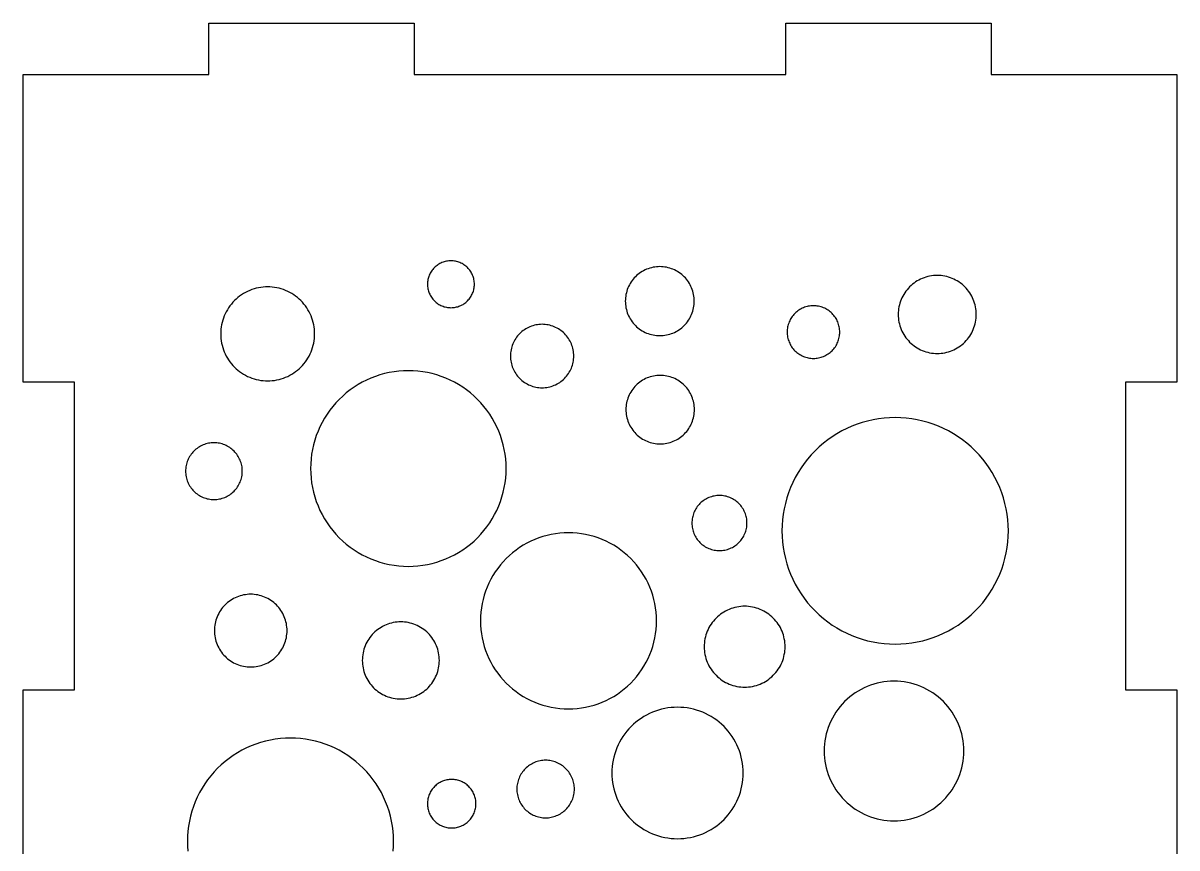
# Model space of a CAD drawing. Header units: millimetres. Extents: x 0 to 375, y -239 to 0.
# Drawn here: x 0 to 90, y -64.3 to 0 of the extents above; entities that cross this region are included whole.
import ezdxf

# ---------------------------------------------------------------- set-up
doc = ezdxf.new("R2010")
doc.units = ezdxf.units.MM
doc.layers.add('CUT', color=1, linetype='Continuous')

msp = doc.modelspace()

# ---------------------------------------------------------------- linework, layer by layer
at = {"layer": 'CUT'}
for points in [[(0, -76), (0, -52), (4, -52), (4, -28), (0, -28), (0, -4), (4, -4), (14.5, -4), (14.5, 0), (30.5, 0), (30.5, -4), (59.5, -4), (59.5, 0), (75.5, 0), (75.5, -4), (86, -4), (90, -4), (90, -28), (86, -28), (86, -52), (90, -52), (90, -76)], [(28.854, -64.58), (28.883, -64.186), (28.893, -63.792), (28.883, -63.397), (28.854, -63.004), (28.806, -62.612), (28.738, -62.223), (28.652, -61.838), (28.547, -61.458), (28.423, -61.083), (28.281, -60.715), (28.121, -60.355), (27.944, -60.002), (27.749, -59.659), (27.538, -59.325), (27.311, -59.003), (27.068, -58.692), (26.81, -58.393), (26.538, -58.107), (26.253, -57.835), (25.954, -57.577), (25.643, -57.335), (25.32, -57.107), (24.987, -56.896), (24.644, -56.702), (24.291, -56.525), (23.93, -56.365), (23.562, -56.223), (23.188, -56.099), (22.807, -55.994), (22.422, -55.907), (22.034, -55.84), (21.642, -55.791), (21.249, -55.762), (20.854, -55.753), (20.46, -55.762), (20.066, -55.791), (19.675, -55.84), (19.286, -55.907), (18.901, -55.994), (18.521, -56.099), (18.146, -56.223), (17.778, -56.365), (17.417, -56.525), (17.065, -56.702), (16.721, -56.896), (16.388, -57.107), (16.065, -57.335), (15.754, -57.577), (15.455, -57.835), (15.17, -58.107), (14.898, -58.393), (14.64, -58.692), (14.397, -59.003), (14.17, -59.325), (13.959, -59.659), (13.764, -60.002), (13.587, -60.355), (13.427, -60.715), (13.285, -61.083), (13.161, -61.458), (13.056, -61.838), (12.97, -62.223), (12.902, -62.612), (12.854, -63.004), (12.825, -63.397), (12.815, -63.792), (12.825, -64.186), (12.854, -64.58)]]:
    msp.add_lwpolyline(points, dxfattribs=at)
for points in [[(35.148, -20.808), (35.168, -20.72), (35.183, -20.632), (35.194, -20.543), (35.201, -20.453), (35.203, -20.363), (35.201, -20.274), (35.194, -20.184), (35.183, -20.095), (35.168, -20.007), (35.148, -19.919), (35.124, -19.833), (35.096, -19.748), (35.064, -19.664), (35.027, -19.582), (34.987, -19.502), (34.943, -19.424), (34.895, -19.348), (34.843, -19.275), (34.788, -19.204), (34.729, -19.136), (34.667, -19.071), (34.602, -19.009), (34.535, -18.95), (34.464, -18.895), (34.39, -18.844), (34.315, -18.796), (34.237, -18.751), (34.156, -18.711), (34.074, -18.675), (33.991, -18.642), (33.906, -18.614), (33.819, -18.59), (33.732, -18.571), (33.643, -18.555), (33.554, -18.544), (33.465, -18.538), (33.375, -18.535), (33.285, -18.538), (33.196, -18.544), (33.107, -18.555), (33.018, -18.571), (32.931, -18.59), (32.844, -18.614), (32.759, -18.642), (32.675, -18.675), (32.593, -18.711), (32.513, -18.751), (32.435, -18.796), (32.359, -18.844), (32.286, -18.895), (32.215, -18.95), (32.147, -19.009), (32.082, -19.071), (32.021, -19.136), (31.962, -19.204), (31.907, -19.275), (31.855, -19.348), (31.807, -19.424), (31.763, -19.502), (31.723, -19.582), (31.686, -19.664), (31.654, -19.748), (31.626, -19.833), (31.602, -19.919), (31.582, -20.007), (31.567, -20.095), (31.556, -20.184), (31.549, -20.274), (31.547, -20.363), (31.549, -20.453), (31.556, -20.543), (31.567, -20.632), (31.582, -20.72), (31.602, -20.808), (31.626, -20.894), (31.654, -20.979), (31.686, -21.063), (31.723, -21.145), (31.763, -21.225), (31.807, -21.303), (31.855, -21.379), (31.907, -21.452), (31.962, -21.523), (32.021, -21.591), (32.082, -21.656), (32.147, -21.718), (32.215, -21.776), (32.286, -21.832), (32.359, -21.883), (32.435, -21.931), (32.513, -21.976), (32.593, -22.016), (32.675, -22.052), (32.759, -22.084), (32.844, -22.113), (32.931, -22.137), (33.018, -22.156), (33.107, -22.172), (33.196, -22.183), (33.285, -22.189), (33.375, -22.191), (33.465, -22.189), (33.554, -22.183), (33.643, -22.172), (33.732, -22.156), (33.819, -22.137), (33.906, -22.113), (33.991, -22.084), (34.074, -22.052), (34.156, -22.016), (34.237, -21.976), (34.315, -21.931), (34.39, -21.883), (34.464, -21.832), (34.535, -21.776), (34.602, -21.718), (34.667, -21.656), (34.729, -21.591), (34.788, -21.523), (34.843, -21.452), (34.895, -21.379), (34.943, -21.303), (34.987, -21.225), (35.027, -21.145), (35.064, -21.063), (35.096, -20.979), (35.124, -20.894), (35.148, -20.808)], [(52.302, -22.208), (52.325, -22.077), (52.341, -21.946), (52.351, -21.815), (52.354, -21.683), (52.351, -21.551), (52.341, -21.419), (52.325, -21.288), (52.302, -21.158), (52.273, -21.029), (52.238, -20.902), (52.197, -20.777), (52.149, -20.653), (52.096, -20.533), (52.036, -20.415), (51.971, -20.3), (51.901, -20.188), (51.825, -20.08), (51.743, -19.976), (51.657, -19.876), (51.566, -19.781), (51.471, -19.69), (51.371, -19.603), (51.266, -19.522), (51.159, -19.446), (51.047, -19.376), (50.932, -19.31), (50.814, -19.251), (50.693, -19.198), (50.57, -19.15), (50.445, -19.109), (50.318, -19.073), (50.189, -19.045), (50.059, -19.022), (49.928, -19.006), (49.796, -18.996), (49.664, -18.993), (49.532, -18.996), (49.4, -19.006), (49.269, -19.022), (49.139, -19.045), (49.01, -19.073), (48.883, -19.109), (48.758, -19.15), (48.635, -19.198), (48.514, -19.251), (48.396, -19.31), (48.281, -19.376), (48.17, -19.446), (48.062, -19.522), (47.958, -19.603), (47.858, -19.69), (47.762, -19.781), (47.671, -19.876), (47.585, -19.976), (47.503, -20.08), (47.427, -20.188), (47.357, -20.3), (47.292, -20.415), (47.232, -20.533), (47.179, -20.653), (47.131, -20.777), (47.09, -20.902), (47.055, -21.029), (47.026, -21.158), (47.003, -21.288), (46.987, -21.419), (46.977, -21.551), (46.974, -21.683), (46.977, -21.815), (46.987, -21.946), (47.003, -22.077), (47.026, -22.208), (47.055, -22.336), (47.09, -22.464), (47.131, -22.589), (47.179, -22.712), (47.232, -22.833), (47.292, -22.951), (47.357, -23.066), (47.427, -23.177), (47.503, -23.285), (47.585, -23.389), (47.671, -23.489), (47.762, -23.585), (47.858, -23.676), (47.958, -23.762), (48.062, -23.843), (48.17, -23.919), (48.281, -23.99), (48.396, -24.055), (48.514, -24.114), (48.635, -24.168), (48.758, -24.216), (48.883, -24.257), (49.01, -24.292), (49.139, -24.321), (49.269, -24.344), (49.4, -24.36), (49.532, -24.37), (49.664, -24.373), (49.796, -24.37), (49.928, -24.36), (50.059, -24.344), (50.189, -24.321), (50.318, -24.292), (50.445, -24.257), (50.57, -24.216), (50.693, -24.168), (50.814, -24.114), (50.932, -24.055), (51.047, -23.99), (51.159, -23.919), (51.266, -23.843), (51.371, -23.762), (51.471, -23.676), (51.566, -23.585), (51.657, -23.489), (51.743, -23.389), (51.825, -23.285), (51.901, -23.177), (51.971, -23.066), (52.036, -22.951), (52.096, -22.833), (52.149, -22.712), (52.197, -22.589), (52.238, -22.464), (52.273, -22.336), (52.302, -22.208)], [(74.258, -23.458), (74.29, -23.312), (74.316, -23.165), (74.334, -23.017), (74.345, -22.868), (74.349, -22.719), (74.345, -22.569), (74.334, -22.42), (74.316, -22.272), (74.29, -22.125), (74.258, -21.979), (74.218, -21.835), (74.171, -21.693), (74.117, -21.554), (74.057, -21.417), (73.99, -21.284), (73.916, -21.154), (73.836, -21.028), (73.75, -20.906), (73.658, -20.788), (73.561, -20.675), (73.458, -20.566), (73.349, -20.463), (73.236, -20.366), (73.118, -20.274), (72.996, -20.188), (72.87, -20.108), (72.74, -20.034), (72.607, -19.967), (72.47, -19.907), (72.331, -19.853), (72.189, -19.806), (72.045, -19.766), (71.899, -19.734), (71.752, -19.708), (71.604, -19.69), (71.455, -19.679), (71.305, -19.675), (71.156, -19.679), (71.007, -19.69), (70.859, -19.708), (70.712, -19.734), (70.566, -19.766), (70.422, -19.806), (70.28, -19.853), (70.141, -19.907), (70.004, -19.967), (69.871, -20.034), (69.741, -20.108), (69.615, -20.188), (69.492, -20.274), (69.375, -20.366), (69.262, -20.463), (69.153, -20.566), (69.05, -20.675), (68.953, -20.788), (68.861, -20.906), (68.775, -21.028), (68.695, -21.154), (68.621, -21.284), (68.554, -21.417), (68.494, -21.554), (68.44, -21.693), (68.393, -21.835), (68.353, -21.979), (68.321, -22.125), (68.295, -22.272), (68.277, -22.42), (68.266, -22.569), (68.262, -22.719), (68.266, -22.868), (68.277, -23.017), (68.295, -23.165), (68.321, -23.312), (68.353, -23.458), (68.393, -23.602), (68.44, -23.744), (68.494, -23.883), (68.554, -24.02), (68.621, -24.153), (68.695, -24.283), (68.775, -24.409), (68.861, -24.531), (68.953, -24.649), (69.05, -24.762), (69.153, -24.871), (69.262, -24.974), (69.375, -25.071), (69.492, -25.163), (69.615, -25.249), (69.741, -25.329), (69.871, -25.403), (70.004, -25.47), (70.141, -25.53), (70.28, -25.584), (70.422, -25.631), (70.566, -25.671), (70.712, -25.703), (70.859, -25.729), (71.007, -25.747), (71.156, -25.758), (71.305, -25.762), (71.455, -25.758), (71.604, -25.747), (71.752, -25.729), (71.899, -25.703), (72.045, -25.671), (72.189, -25.631), (72.331, -25.584), (72.47, -25.53), (72.607, -25.47), (72.74, -25.403), (72.87, -25.329), (72.996, -25.249), (73.118, -25.163), (73.236, -25.071), (73.349, -24.974), (73.458, -24.871), (73.561, -24.762), (73.658, -24.649), (73.75, -24.531), (73.836, -24.409), (73.916, -24.283), (73.99, -24.153), (74.057, -24.02), (74.117, -23.883), (74.171, -23.744), (74.218, -23.602), (74.258, -23.458)], [(22.631, -25.125), (22.67, -24.949), (22.701, -24.772), (22.723, -24.593), (22.736, -24.414), (22.741, -24.234), (22.736, -24.055), (22.723, -23.875), (22.701, -23.697), (22.67, -23.52), (22.631, -23.344), (22.583, -23.171), (22.526, -23), (22.462, -22.832), (22.389, -22.668), (22.308, -22.507), (22.219, -22.351), (22.123, -22.199), (22.02, -22.052), (21.909, -21.91), (21.791, -21.774), (21.667, -21.644), (21.537, -21.52), (21.401, -21.402), (21.259, -21.292), (21.112, -21.188), (20.96, -21.092), (20.804, -21.003), (20.643, -20.922), (20.479, -20.849), (20.311, -20.785), (20.14, -20.728), (19.967, -20.68), (19.792, -20.641), (19.614, -20.61), (19.436, -20.588), (19.257, -20.575), (19.077, -20.571), (18.897, -20.575), (18.718, -20.588), (18.539, -20.61), (18.362, -20.641), (18.187, -20.68), (18.013, -20.728), (17.843, -20.785), (17.675, -20.849), (17.51, -20.922), (17.35, -21.003), (17.193, -21.092), (17.041, -21.188), (16.894, -21.292), (16.753, -21.402), (16.616, -21.52), (16.486, -21.644), (16.362, -21.774), (16.245, -21.91), (16.134, -22.052), (16.03, -22.199), (15.934, -22.351), (15.846, -22.507), (15.765, -22.668), (15.692, -22.832), (15.627, -23), (15.571, -23.171), (15.523, -23.344), (15.483, -23.52), (15.453, -23.697), (15.431, -23.875), (15.417, -24.055), (15.413, -24.234), (15.417, -24.414), (15.431, -24.593), (15.453, -24.772), (15.483, -24.949), (15.523, -25.125), (15.571, -25.298), (15.627, -25.469), (15.692, -25.636), (15.765, -25.801), (15.846, -25.961), (15.934, -26.118), (16.03, -26.27), (16.134, -26.417), (16.245, -26.559), (16.362, -26.695), (16.486, -26.825), (16.616, -26.949), (16.753, -27.066), (16.894, -27.177), (17.041, -27.281), (17.193, -27.377), (17.35, -27.465), (17.51, -27.546), (17.675, -27.619), (17.843, -27.684), (18.013, -27.74), (18.187, -27.788), (18.362, -27.828), (18.539, -27.858), (18.718, -27.88), (18.897, -27.894), (19.077, -27.898), (19.257, -27.894), (19.436, -27.88), (19.614, -27.858), (19.792, -27.828), (19.967, -27.788), (20.14, -27.74), (20.311, -27.684), (20.479, -27.619), (20.643, -27.546), (20.804, -27.465), (20.96, -27.377), (21.112, -27.281), (21.259, -27.177), (21.401, -27.066), (21.537, -26.949), (21.667, -26.825), (21.791, -26.695), (21.909, -26.559), (22.02, -26.417), (22.123, -26.27), (22.219, -26.118), (22.308, -25.961), (22.389, -25.801), (22.462, -25.636), (22.526, -25.469), (22.583, -25.298), (22.631, -25.125)], [(63.641, -24.591), (63.663, -24.493), (63.68, -24.394), (63.693, -24.294), (63.7, -24.193), (63.703, -24.093), (63.7, -23.992), (63.693, -23.891), (63.68, -23.791), (63.663, -23.692), (63.641, -23.594), (63.614, -23.497), (63.583, -23.401), (63.546, -23.307), (63.505, -23.215), (63.46, -23.125), (63.41, -23.037), (63.357, -22.952), (63.299, -22.87), (63.237, -22.79), (63.171, -22.714), (63.101, -22.641), (63.028, -22.572), (62.952, -22.506), (62.873, -22.444), (62.79, -22.386), (62.705, -22.332), (62.618, -22.282), (62.528, -22.237), (62.435, -22.196), (62.341, -22.16), (62.246, -22.128), (62.149, -22.101), (62.05, -22.079), (61.951, -22.062), (61.851, -22.05), (61.751, -22.042), (61.65, -22.04), (61.549, -22.042), (61.449, -22.05), (61.349, -22.062), (61.249, -22.079), (61.151, -22.101), (61.054, -22.128), (60.958, -22.16), (60.864, -22.196), (60.772, -22.237), (60.682, -22.282), (60.595, -22.332), (60.51, -22.386), (60.427, -22.444), (60.348, -22.506), (60.271, -22.572), (60.199, -22.641), (60.129, -22.714), (60.063, -22.79), (60.001, -22.87), (59.943, -22.952), (59.889, -23.037), (59.84, -23.125), (59.794, -23.215), (59.754, -23.307), (59.717, -23.401), (59.686, -23.497), (59.659, -23.594), (59.637, -23.692), (59.62, -23.791), (59.607, -23.891), (59.6, -23.992), (59.597, -24.093), (59.6, -24.193), (59.607, -24.294), (59.62, -24.394), (59.637, -24.493), (59.659, -24.591), (59.686, -24.688), (59.717, -24.784), (59.754, -24.878), (59.794, -24.97), (59.84, -25.06), (59.889, -25.148), (59.943, -25.233), (60.001, -25.315), (60.063, -25.395), (60.129, -25.471), (60.199, -25.544), (60.271, -25.613), (60.348, -25.679), (60.427, -25.741), (60.51, -25.799), (60.595, -25.853), (60.682, -25.903), (60.772, -25.948), (60.864, -25.989), (60.958, -26.025), (61.054, -26.057), (61.151, -26.084), (61.249, -26.106), (61.349, -26.123), (61.449, -26.135), (61.549, -26.143), (61.65, -26.145), (61.751, -26.143), (61.851, -26.135), (61.951, -26.123), (62.05, -26.106), (62.149, -26.084), (62.246, -26.057), (62.341, -26.025), (62.435, -25.989), (62.528, -25.948), (62.618, -25.903), (62.705, -25.853), (62.79, -25.799), (62.873, -25.741), (62.952, -25.679), (63.028, -25.613), (63.101, -25.544), (63.171, -25.471), (63.237, -25.395), (63.299, -25.315), (63.357, -25.233), (63.41, -25.148), (63.46, -25.06), (63.505, -24.97), (63.546, -24.878), (63.583, -24.784), (63.614, -24.688), (63.641, -24.591)], [(42.881, -26.562), (42.907, -26.443), (42.928, -26.324), (42.943, -26.203), (42.952, -26.082), (42.955, -25.961), (42.952, -25.84), (42.943, -25.719), (42.928, -25.598), (42.907, -25.479), (42.881, -25.36), (42.848, -25.243), (42.81, -25.128), (42.767, -25.015), (42.717, -24.904), (42.663, -24.796), (42.603, -24.69), (42.538, -24.588), (42.468, -24.488), (42.394, -24.393), (42.314, -24.301), (42.231, -24.213), (42.143, -24.129), (42.051, -24.05), (41.955, -23.975), (41.856, -23.906), (41.754, -23.841), (41.648, -23.781), (41.54, -23.726), (41.429, -23.677), (41.316, -23.633), (41.2, -23.595), (41.083, -23.563), (40.965, -23.536), (40.845, -23.516), (40.725, -23.501), (40.604, -23.492), (40.483, -23.489), (40.361, -23.492), (40.24, -23.501), (40.12, -23.516), (40, -23.536), (39.882, -23.563), (39.765, -23.595), (39.65, -23.633), (39.537, -23.677), (39.426, -23.726), (39.317, -23.781), (39.212, -23.841), (39.109, -23.906), (39.01, -23.975), (38.915, -24.05), (38.823, -24.129), (38.735, -24.213), (38.651, -24.301), (38.572, -24.393), (38.497, -24.488), (38.427, -24.588), (38.362, -24.69), (38.303, -24.796), (38.248, -24.904), (38.199, -25.015), (38.155, -25.128), (38.117, -25.243), (38.085, -25.36), (38.058, -25.479), (38.038, -25.598), (38.023, -25.719), (38.014, -25.84), (38.011, -25.961), (38.014, -26.082), (38.023, -26.203), (38.038, -26.324), (38.058, -26.443), (38.085, -26.562), (38.117, -26.679), (38.155, -26.794), (38.199, -26.907), (38.248, -27.018), (38.303, -27.126), (38.362, -27.232), (38.427, -27.334), (38.497, -27.434), (38.572, -27.529), (38.651, -27.621), (38.735, -27.709), (38.823, -27.793), (38.915, -27.872), (39.01, -27.946), (39.109, -28.016), (39.212, -28.081), (39.317, -28.141), (39.426, -28.196), (39.537, -28.245), (39.65, -28.288), (39.765, -28.327), (39.882, -28.359), (40, -28.385), (40.12, -28.406), (40.24, -28.421), (40.361, -28.43), (40.483, -28.433), (40.604, -28.43), (40.725, -28.421), (40.845, -28.406), (40.965, -28.385), (41.083, -28.359), (41.2, -28.327), (41.316, -28.288), (41.429, -28.245), (41.54, -28.196), (41.648, -28.141), (41.754, -28.081), (41.856, -28.016), (41.955, -27.946), (42.051, -27.872), (42.143, -27.793), (42.231, -27.709), (42.314, -27.621), (42.394, -27.529), (42.468, -27.434), (42.538, -27.334), (42.603, -27.232), (42.663, -27.126), (42.717, -27.018), (42.767, -26.907), (42.81, -26.794), (42.848, -26.679), (42.881, -26.562)], [(37.533, -36.221), (37.597, -35.852), (37.643, -35.481), (37.67, -35.107), (37.679, -34.733), (37.67, -34.359), (37.643, -33.985), (37.597, -33.614), (37.533, -33.245), (37.451, -32.879), (37.351, -32.519), (37.234, -32.163), (37.099, -31.814), (36.947, -31.471), (36.779, -31.137), (36.594, -30.811), (36.394, -30.495), (36.178, -30.189), (35.948, -29.894), (35.703, -29.61), (35.445, -29.339), (35.174, -29.081), (34.891, -28.836), (34.595, -28.606), (34.289, -28.39), (33.973, -28.19), (33.647, -28.006), (33.313, -27.837), (32.971, -27.685), (32.621, -27.551), (32.266, -27.433), (31.905, -27.333), (31.54, -27.251), (31.171, -27.187), (30.799, -27.142), (30.426, -27.114), (30.051, -27.105), (29.677, -27.114), (29.304, -27.142), (28.932, -27.187), (28.563, -27.251), (28.198, -27.333), (27.837, -27.433), (27.482, -27.551), (27.132, -27.685), (26.79, -27.837), (26.456, -28.006), (26.13, -28.19), (25.813, -28.39), (25.507, -28.606), (25.212, -28.836), (24.929, -29.081), (24.658, -29.339), (24.399, -29.61), (24.155, -29.894), (23.924, -30.189), (23.709, -30.495), (23.509, -30.811), (23.324, -31.137), (23.156, -31.471), (23.004, -31.814), (22.869, -32.163), (22.752, -32.519), (22.652, -32.879), (22.57, -33.245), (22.506, -33.614), (22.46, -33.985), (22.432, -34.359), (22.423, -34.733), (22.432, -35.107), (22.46, -35.481), (22.506, -35.852), (22.57, -36.221), (22.652, -36.586), (22.752, -36.947), (22.869, -37.303), (23.004, -37.652), (23.156, -37.994), (23.324, -38.329), (23.509, -38.655), (23.709, -38.971), (23.924, -39.277), (24.155, -39.572), (24.399, -39.856), (24.658, -40.127), (24.929, -40.385), (25.212, -40.629), (25.507, -40.86), (25.813, -41.075), (26.13, -41.276), (26.456, -41.46), (26.79, -41.629), (27.132, -41.78), (27.482, -41.915), (27.837, -42.033), (28.198, -42.132), (28.563, -42.214), (28.932, -42.278), (29.304, -42.324), (29.677, -42.352), (30.051, -42.361), (30.426, -42.352), (30.799, -42.324), (31.171, -42.278), (31.54, -42.214), (31.905, -42.132), (32.266, -42.033), (32.621, -41.915), (32.971, -41.78), (33.313, -41.629), (33.647, -41.46), (33.973, -41.276), (34.289, -41.075), (34.595, -40.86), (34.891, -40.629), (35.174, -40.385), (35.445, -40.127), (35.703, -39.856), (35.948, -39.572), (36.178, -39.277), (36.394, -38.971), (36.594, -38.655), (36.779, -38.329), (36.947, -37.994), (37.099, -37.652), (37.234, -37.303), (37.351, -36.947), (37.451, -36.586), (37.533, -36.221)], [(52.287, -30.79), (52.316, -30.662), (52.338, -30.533), (52.354, -30.403), (52.364, -30.272), (52.367, -30.141), (52.364, -30.009), (52.354, -29.879), (52.338, -29.748), (52.316, -29.619), (52.287, -29.491), (52.252, -29.365), (52.211, -29.24), (52.164, -29.118), (52.111, -28.998), (52.052, -28.881), (51.987, -28.767), (51.917, -28.656), (51.841, -28.549), (51.761, -28.445), (51.675, -28.346), (51.585, -28.251), (51.49, -28.16), (51.39, -28.075), (51.287, -27.994), (51.18, -27.918), (51.069, -27.848), (50.955, -27.784), (50.837, -27.725), (50.718, -27.672), (50.595, -27.624), (50.471, -27.583), (50.344, -27.548), (50.216, -27.519), (50.087, -27.497), (49.957, -27.481), (49.826, -27.471), (49.695, -27.468), (49.564, -27.471), (49.433, -27.481), (49.303, -27.497), (49.173, -27.519), (49.045, -27.548), (48.919, -27.583), (48.794, -27.624), (48.672, -27.672), (48.552, -27.725), (48.435, -27.784), (48.321, -27.848), (48.21, -27.918), (48.103, -27.994), (47.999, -28.075), (47.9, -28.16), (47.805, -28.251), (47.715, -28.346), (47.629, -28.445), (47.548, -28.549), (47.473, -28.656), (47.403, -28.767), (47.338, -28.881), (47.279, -28.998), (47.226, -29.118), (47.179, -29.24), (47.137, -29.365), (47.102, -29.491), (47.074, -29.619), (47.051, -29.748), (47.035, -29.879), (47.026, -30.009), (47.022, -30.141), (47.026, -30.272), (47.035, -30.403), (47.051, -30.533), (47.074, -30.662), (47.102, -30.79), (47.137, -30.916), (47.179, -31.041), (47.226, -31.163), (47.279, -31.283), (47.338, -31.4), (47.403, -31.515), (47.473, -31.625), (47.548, -31.733), (47.629, -31.836), (47.715, -31.935), (47.805, -32.03), (47.9, -32.121), (47.999, -32.206), (48.103, -32.287), (48.21, -32.363), (48.321, -32.433), (48.435, -32.497), (48.552, -32.556), (48.672, -32.61), (48.794, -32.657), (48.919, -32.698), (49.045, -32.733), (49.173, -32.762), (49.303, -32.784), (49.433, -32.8), (49.564, -32.81), (49.695, -32.813), (49.826, -32.81), (49.957, -32.8), (50.087, -32.784), (50.216, -32.762), (50.344, -32.733), (50.471, -32.698), (50.595, -32.657), (50.718, -32.61), (50.837, -32.556), (50.955, -32.497), (51.069, -32.433), (51.18, -32.363), (51.287, -32.287), (51.39, -32.206), (51.49, -32.121), (51.585, -32.03), (51.675, -31.935), (51.761, -31.836), (51.841, -31.733), (51.917, -31.625), (51.987, -31.515), (52.052, -31.4), (52.111, -31.283), (52.164, -31.163), (52.211, -31.041), (52.252, -30.916), (52.287, -30.79)], [(76.682, -41.316), (76.756, -40.889), (76.809, -40.459), (76.841, -40.027), (76.852, -39.593), (76.841, -39.16), (76.809, -38.728), (76.756, -38.298), (76.682, -37.871), (76.587, -37.448), (76.472, -37.03), (76.336, -36.619), (76.18, -36.215), (76.004, -35.818), (75.809, -35.431), (75.596, -35.054), (75.364, -34.688), (75.114, -34.334), (74.848, -33.992), (74.564, -33.664), (74.266, -33.35), (73.952, -33.051), (73.624, -32.768), (73.282, -32.502), (72.928, -32.252), (72.562, -32.02), (72.184, -31.807), (71.797, -31.612), (71.401, -31.436), (70.997, -31.28), (70.585, -31.144), (70.168, -31.029), (69.745, -30.934), (69.318, -30.86), (68.888, -30.807), (68.456, -30.775), (68.022, -30.764), (67.589, -30.775), (67.157, -30.807), (66.727, -30.86), (66.3, -30.934), (65.877, -31.029), (65.459, -31.144), (65.048, -31.28), (64.643, -31.436), (64.247, -31.612), (63.86, -31.807), (63.483, -32.02), (63.117, -32.252), (62.763, -32.502), (62.421, -32.768), (62.093, -33.051), (61.779, -33.35), (61.48, -33.664), (61.197, -33.992), (60.93, -34.334), (60.681, -34.688), (60.449, -35.054), (60.235, -35.431), (60.041, -35.818), (59.865, -36.215), (59.709, -36.619), (59.573, -37.03), (59.457, -37.448), (59.363, -37.871), (59.288, -38.298), (59.235, -38.728), (59.204, -39.16), (59.193, -39.593), (59.204, -40.027), (59.235, -40.459), (59.288, -40.889), (59.363, -41.316), (59.457, -41.739), (59.573, -42.157), (59.709, -42.568), (59.865, -42.972), (60.041, -43.369), (60.235, -43.756), (60.449, -44.133), (60.681, -44.499), (60.93, -44.853), (61.197, -45.195), (61.48, -45.523), (61.779, -45.837), (62.093, -46.136), (62.421, -46.419), (62.763, -46.685), (63.117, -46.935), (63.483, -47.167), (63.86, -47.38), (64.247, -47.575), (64.643, -47.751), (65.048, -47.907), (65.459, -48.043), (65.877, -48.158), (66.3, -48.253), (66.727, -48.327), (67.157, -48.38), (67.589, -48.412), (68.022, -48.423), (68.456, -48.412), (68.888, -48.38), (69.318, -48.327), (69.745, -48.253), (70.168, -48.158), (70.585, -48.043), (70.997, -47.907), (71.401, -47.751), (71.797, -47.575), (72.184, -47.38), (72.562, -47.167), (72.928, -46.935), (73.282, -46.685), (73.624, -46.419), (73.952, -46.136), (74.266, -45.837), (74.564, -45.523), (74.848, -45.195), (75.114, -44.853), (75.364, -44.499), (75.596, -44.133), (75.809, -43.756), (76.004, -43.369), (76.18, -42.972), (76.336, -42.568), (76.472, -42.157), (76.587, -41.739), (76.682, -41.316)], [(17.057, -35.37), (17.076, -35.263), (17.089, -35.155), (17.097, -35.047), (17.1, -34.938), (17.097, -34.83), (17.089, -34.721), (17.076, -34.613), (17.057, -34.506), (17.034, -34.4), (17.005, -34.296), (16.971, -34.193), (16.932, -34.091), (16.888, -33.992), (16.839, -33.895), (16.785, -33.8), (16.727, -33.709), (16.664, -33.62), (16.598, -33.534), (16.527, -33.452), (16.452, -33.373), (16.373, -33.298), (16.291, -33.227), (16.205, -33.16), (16.116, -33.098), (16.025, -33.04), (15.93, -32.986), (15.833, -32.937), (15.734, -32.893), (15.632, -32.854), (15.529, -32.82), (15.425, -32.791), (15.319, -32.767), (15.212, -32.749), (15.104, -32.736), (14.995, -32.728), (14.887, -32.725), (14.778, -32.728), (14.67, -32.736), (14.562, -32.749), (14.455, -32.767), (14.349, -32.791), (14.244, -32.82), (14.141, -32.854), (14.04, -32.893), (13.941, -32.937), (13.843, -32.986), (13.749, -33.04), (13.657, -33.098), (13.568, -33.16), (13.483, -33.227), (13.4, -33.298), (13.322, -33.373), (13.247, -33.452), (13.176, -33.534), (13.109, -33.62), (13.047, -33.709), (12.988, -33.8), (12.935, -33.895), (12.886, -33.992), (12.842, -34.091), (12.803, -34.193), (12.769, -34.296), (12.74, -34.4), (12.716, -34.506), (12.698, -34.613), (12.684, -34.721), (12.676, -34.83), (12.674, -34.938), (12.676, -35.047), (12.684, -35.155), (12.698, -35.263), (12.716, -35.37), (12.74, -35.476), (12.769, -35.581), (12.803, -35.684), (12.842, -35.785), (12.886, -35.884), (12.935, -35.981), (12.988, -36.076), (13.047, -36.168), (13.109, -36.257), (13.176, -36.342), (13.247, -36.424), (13.322, -36.503), (13.4, -36.578), (13.483, -36.649), (13.568, -36.716), (13.657, -36.778), (13.749, -36.836), (13.843, -36.89), (13.941, -36.939), (14.04, -36.983), (14.141, -37.022), (14.244, -37.056), (14.349, -37.085), (14.455, -37.109), (14.562, -37.127), (14.67, -37.141), (14.778, -37.149), (14.887, -37.151), (14.995, -37.149), (15.104, -37.141), (15.212, -37.127), (15.319, -37.109), (15.425, -37.085), (15.529, -37.056), (15.632, -37.022), (15.734, -36.983), (15.833, -36.939), (15.93, -36.89), (16.025, -36.836), (16.116, -36.778), (16.205, -36.716), (16.291, -36.649), (16.373, -36.578), (16.452, -36.503), (16.527, -36.424), (16.598, -36.342), (16.664, -36.257), (16.727, -36.168), (16.785, -36.076), (16.839, -35.981), (16.888, -35.884), (16.932, -35.785), (16.971, -35.684), (17.005, -35.581), (17.034, -35.476), (17.057, -35.37)], [(56.422, -39.403), (56.44, -39.3), (56.453, -39.195), (56.461, -39.09), (56.463, -38.984), (56.461, -38.879), (56.453, -38.774), (56.44, -38.669), (56.422, -38.565), (56.399, -38.462), (56.371, -38.361), (56.338, -38.26), (56.3, -38.162), (56.257, -38.066), (56.21, -37.971), (56.158, -37.88), (56.101, -37.791), (56.04, -37.704), (55.976, -37.621), (55.907, -37.541), (55.834, -37.465), (55.758, -37.392), (55.678, -37.323), (55.595, -37.259), (55.508, -37.198), (55.419, -37.141), (55.328, -37.089), (55.233, -37.042), (55.137, -36.999), (55.039, -36.961), (54.938, -36.928), (54.837, -36.9), (54.734, -36.877), (54.63, -36.859), (54.525, -36.846), (54.42, -36.838), (54.315, -36.836), (54.209, -36.838), (54.104, -36.846), (53.999, -36.859), (53.896, -36.877), (53.793, -36.9), (53.691, -36.928), (53.591, -36.961), (53.493, -36.999), (53.396, -37.042), (53.302, -37.089), (53.21, -37.141), (53.121, -37.198), (53.035, -37.259), (52.952, -37.323), (52.872, -37.392), (52.795, -37.465), (52.723, -37.541), (52.654, -37.621), (52.589, -37.704), (52.528, -37.791), (52.472, -37.88), (52.42, -37.971), (52.372, -38.066), (52.33, -38.162), (52.292, -38.26), (52.259, -38.361), (52.231, -38.462), (52.207, -38.565), (52.189, -38.669), (52.177, -38.774), (52.169, -38.879), (52.166, -38.984), (52.169, -39.09), (52.177, -39.195), (52.189, -39.3), (52.207, -39.403), (52.231, -39.506), (52.259, -39.608), (52.292, -39.708), (52.33, -39.806), (52.372, -39.903), (52.42, -39.997), (52.472, -40.089), (52.528, -40.178), (52.589, -40.264), (52.654, -40.347), (52.723, -40.427), (52.795, -40.504), (52.872, -40.576), (52.952, -40.645), (53.035, -40.71), (53.121, -40.771), (53.21, -40.827), (53.302, -40.879), (53.396, -40.927), (53.493, -40.969), (53.591, -41.007), (53.691, -41.04), (53.793, -41.068), (53.896, -41.092), (53.999, -41.11), (54.104, -41.122), (54.209, -41.13), (54.315, -41.133), (54.42, -41.13), (54.525, -41.122), (54.63, -41.11), (54.734, -41.092), (54.837, -41.068), (54.938, -41.04), (55.039, -41.007), (55.137, -40.969), (55.233, -40.927), (55.328, -40.879), (55.419, -40.827), (55.508, -40.771), (55.595, -40.71), (55.678, -40.645), (55.758, -40.576), (55.834, -40.504), (55.907, -40.427), (55.976, -40.347), (56.04, -40.264), (56.101, -40.178), (56.158, -40.089), (56.21, -39.997), (56.257, -39.903), (56.3, -39.806), (56.338, -39.708), (56.371, -39.608), (56.399, -39.506), (56.422, -39.403)], [(49.199, -48.277), (49.273, -47.948), (49.33, -47.616), (49.372, -47.282), (49.397, -46.946), (49.405, -46.609), (49.397, -46.272), (49.372, -45.936), (49.33, -45.602), (49.273, -45.27), (49.199, -44.941), (49.109, -44.617), (49.004, -44.297), (48.882, -43.982), (48.746, -43.674), (48.594, -43.373), (48.428, -43.08), (48.248, -42.795), (48.054, -42.52), (47.847, -42.254), (47.627, -41.999), (47.394, -41.755), (47.15, -41.523), (46.895, -41.303), (46.629, -41.095), (46.354, -40.901), (46.069, -40.721), (45.776, -40.555), (45.475, -40.404), (45.167, -40.267), (44.853, -40.146), (44.533, -40.04), (44.208, -39.95), (43.879, -39.876), (43.547, -39.819), (43.213, -39.778), (42.877, -39.753), (42.54, -39.745), (42.203, -39.753), (41.867, -39.778), (41.533, -39.819), (41.201, -39.876), (40.872, -39.95), (40.547, -40.04), (40.227, -40.146), (39.913, -40.267), (39.605, -40.404), (39.304, -40.555), (39.011, -40.721), (38.726, -40.901), (38.451, -41.095), (38.185, -41.303), (37.93, -41.523), (37.686, -41.755), (37.454, -41.999), (37.234, -42.254), (37.026, -42.52), (36.832, -42.795), (36.652, -43.08), (36.486, -43.373), (36.335, -43.674), (36.198, -43.982), (36.077, -44.297), (35.971, -44.617), (35.881, -44.941), (35.807, -45.27), (35.75, -45.602), (35.709, -45.936), (35.684, -46.272), (35.675, -46.609), (35.684, -46.946), (35.709, -47.282), (35.75, -47.616), (35.807, -47.948), (35.881, -48.277), (35.971, -48.602), (36.077, -48.922), (36.198, -49.236), (36.335, -49.544), (36.486, -49.845), (36.652, -50.138), (36.832, -50.423), (37.026, -50.699), (37.234, -50.964), (37.454, -51.219), (37.686, -51.463), (37.93, -51.696), (38.185, -51.916), (38.451, -52.123), (38.726, -52.317), (39.011, -52.497), (39.304, -52.663), (39.605, -52.815), (39.913, -52.951), (40.227, -53.073), (40.547, -53.178), (40.872, -53.268), (41.201, -53.342), (41.533, -53.4), (41.867, -53.441), (42.203, -53.466), (42.54, -53.474), (42.877, -53.466), (43.213, -53.441), (43.547, -53.4), (43.879, -53.342), (44.208, -53.268), (44.533, -53.178), (44.853, -53.073), (45.167, -52.951), (45.475, -52.815), (45.776, -52.663), (46.069, -52.497), (46.354, -52.317), (46.629, -52.123), (46.895, -51.916), (47.15, -51.696), (47.394, -51.463), (47.627, -51.219), (47.847, -50.964), (48.054, -50.699), (48.248, -50.423), (48.428, -50.138), (48.594, -49.845), (48.746, -49.544), (48.882, -49.236), (49.004, -48.922), (49.109, -48.602), (49.199, -48.277)], [(20.535, -47.926), (20.559, -47.789), (20.576, -47.651), (20.586, -47.512), (20.589, -47.373), (20.586, -47.234), (20.576, -47.095), (20.559, -46.957), (20.535, -46.82), (20.505, -46.684), (20.467, -46.55), (20.424, -46.418), (20.374, -46.289), (20.317, -46.161), (20.255, -46.037), (20.186, -45.916), (20.112, -45.799), (20.032, -45.685), (19.946, -45.575), (19.855, -45.47), (19.759, -45.369), (19.659, -45.273), (19.553, -45.183), (19.444, -45.097), (19.33, -45.017), (19.213, -44.942), (19.092, -44.874), (18.967, -44.811), (18.84, -44.755), (18.71, -44.705), (18.578, -44.661), (18.444, -44.624), (18.309, -44.594), (18.172, -44.57), (18.034, -44.553), (17.895, -44.543), (17.756, -44.539), (17.617, -44.543), (17.478, -44.553), (17.34, -44.57), (17.203, -44.594), (17.067, -44.624), (16.933, -44.661), (16.801, -44.705), (16.671, -44.755), (16.544, -44.811), (16.42, -44.874), (16.299, -44.942), (16.182, -45.017), (16.068, -45.097), (15.958, -45.183), (15.853, -45.273), (15.752, -45.369), (15.656, -45.47), (15.565, -45.575), (15.48, -45.685), (15.4, -45.799), (15.325, -45.916), (15.257, -46.037), (15.194, -46.161), (15.138, -46.289), (15.088, -46.418), (15.044, -46.55), (15.007, -46.684), (14.977, -46.82), (14.953, -46.957), (14.936, -47.095), (14.926, -47.234), (14.922, -47.373), (14.926, -47.512), (14.936, -47.651), (14.953, -47.789), (14.977, -47.926), (15.007, -48.061), (15.044, -48.196), (15.088, -48.328), (15.138, -48.457), (15.194, -48.584), (15.257, -48.709), (15.325, -48.83), (15.4, -48.947), (15.48, -49.061), (15.565, -49.171), (15.656, -49.276), (15.752, -49.377), (15.853, -49.473), (15.958, -49.563), (16.068, -49.649), (16.182, -49.729), (16.299, -49.803), (16.42, -49.872), (16.544, -49.934), (16.671, -49.991), (16.801, -50.041), (16.933, -50.085), (17.067, -50.122), (17.203, -50.152), (17.34, -50.176), (17.478, -50.193), (17.617, -50.203), (17.756, -50.207), (17.895, -50.203), (18.034, -50.193), (18.172, -50.176), (18.309, -50.152), (18.444, -50.122), (18.578, -50.085), (18.71, -50.041), (18.84, -49.991), (18.967, -49.934), (19.092, -49.872), (19.213, -49.803), (19.33, -49.729), (19.444, -49.649), (19.553, -49.563), (19.659, -49.473), (19.759, -49.377), (19.855, -49.276), (19.946, -49.171), (20.032, -49.061), (20.112, -48.947), (20.186, -48.83), (20.255, -48.709), (20.317, -48.584), (20.374, -48.457), (20.424, -48.328), (20.467, -48.196), (20.505, -48.061), (20.535, -47.926)], [(59.344, -49.394), (59.377, -49.243), (59.404, -49.091), (59.423, -48.937), (59.434, -48.783), (59.438, -48.628), (59.434, -48.473), (59.423, -48.319), (59.404, -48.165), (59.377, -48.012), (59.344, -47.861), (59.302, -47.712), (59.254, -47.565), (59.198, -47.421), (59.135, -47.279), (59.066, -47.141), (58.989, -47.006), (58.906, -46.875), (58.817, -46.749), (58.722, -46.627), (58.621, -46.509), (58.514, -46.397), (58.402, -46.29), (58.285, -46.189), (58.163, -46.094), (58.036, -46.005), (57.905, -45.922), (57.77, -45.846), (57.632, -45.776), (57.491, -45.713), (57.346, -45.658), (57.199, -45.609), (57.05, -45.568), (56.899, -45.534), (56.746, -45.507), (56.593, -45.488), (56.438, -45.477), (56.283, -45.473), (56.129, -45.477), (55.974, -45.488), (55.821, -45.507), (55.668, -45.534), (55.517, -45.568), (55.368, -45.609), (55.221, -45.658), (55.076, -45.713), (54.935, -45.776), (54.796, -45.846), (54.662, -45.922), (54.531, -46.005), (54.404, -46.094), (54.282, -46.189), (54.165, -46.29), (54.053, -46.397), (53.946, -46.509), (53.845, -46.627), (53.75, -46.749), (53.66, -46.875), (53.578, -47.006), (53.501, -47.141), (53.432, -47.279), (53.369, -47.421), (53.313, -47.565), (53.265, -47.712), (53.223, -47.861), (53.189, -48.012), (53.163, -48.165), (53.144, -48.319), (53.133, -48.473), (53.129, -48.628), (53.133, -48.783), (53.144, -48.937), (53.163, -49.091), (53.189, -49.243), (53.223, -49.394), (53.265, -49.544), (53.313, -49.691), (53.369, -49.835), (53.432, -49.977), (53.501, -50.115), (53.578, -50.25), (53.66, -50.381), (53.75, -50.507), (53.845, -50.629), (53.946, -50.746), (54.053, -50.859), (54.165, -50.965), (54.282, -51.066), (54.404, -51.162), (54.531, -51.251), (54.662, -51.334), (54.796, -51.41), (54.935, -51.48), (55.076, -51.542), (55.221, -51.598), (55.368, -51.647), (55.517, -51.688), (55.668, -51.722), (55.821, -51.748), (55.974, -51.767), (56.129, -51.779), (56.283, -51.783), (56.438, -51.779), (56.593, -51.767), (56.746, -51.748), (56.899, -51.722), (57.05, -51.688), (57.199, -51.647), (57.346, -51.598), (57.491, -51.542), (57.632, -51.48), (57.77, -51.41), (57.905, -51.334), (58.036, -51.251), (58.163, -51.162), (58.285, -51.066), (58.402, -50.965), (58.514, -50.859), (58.621, -50.746), (58.722, -50.629), (58.817, -50.507), (58.906, -50.381), (58.989, -50.25), (59.066, -50.115), (59.135, -49.977), (59.198, -49.835), (59.254, -49.691), (59.302, -49.544), (59.344, -49.394)], [(32.378, -50.428), (32.41, -50.284), (32.435, -50.139), (32.453, -49.993), (32.464, -49.846), (32.468, -49.698), (32.464, -49.551), (32.453, -49.404), (32.435, -49.257), (32.41, -49.112), (32.378, -48.968), (32.338, -48.826), (32.292, -48.686), (32.239, -48.548), (32.179, -48.413), (32.113, -48.282), (32.04, -48.153), (31.961, -48.029), (31.876, -47.908), (31.786, -47.792), (31.689, -47.68), (31.588, -47.573), (31.481, -47.472), (31.369, -47.375), (31.253, -47.284), (31.132, -47.2), (31.008, -47.121), (30.879, -47.048), (30.748, -46.982), (30.613, -46.922), (30.475, -46.869), (30.335, -46.822), (30.193, -46.783), (30.049, -46.751), (29.904, -46.726), (29.757, -46.708), (29.61, -46.697), (29.463, -46.693), (29.315, -46.697), (29.168, -46.708), (29.022, -46.726), (28.877, -46.751), (28.733, -46.783), (28.591, -46.822), (28.451, -46.869), (28.313, -46.922), (28.178, -46.982), (28.046, -47.048), (27.918, -47.121), (27.793, -47.2), (27.673, -47.284), (27.557, -47.375), (27.445, -47.472), (27.338, -47.573), (27.236, -47.68), (27.14, -47.792), (27.049, -47.908), (26.964, -48.029), (26.885, -48.153), (26.813, -48.282), (26.746, -48.413), (26.687, -48.548), (26.634, -48.686), (26.587, -48.826), (26.548, -48.968), (26.516, -49.112), (26.49, -49.257), (26.472, -49.404), (26.462, -49.551), (26.458, -49.698), (26.462, -49.846), (26.472, -49.993), (26.49, -50.139), (26.516, -50.284), (26.548, -50.428), (26.587, -50.57), (26.634, -50.71), (26.687, -50.848), (26.746, -50.983), (26.813, -51.115), (26.885, -51.243), (26.964, -51.368), (27.049, -51.488), (27.14, -51.604), (27.236, -51.716), (27.338, -51.823), (27.445, -51.925), (27.557, -52.021), (27.673, -52.112), (27.793, -52.197), (27.918, -52.276), (28.046, -52.348), (28.178, -52.415), (28.313, -52.474), (28.451, -52.527), (28.591, -52.574), (28.733, -52.613), (28.877, -52.645), (29.022, -52.671), (29.168, -52.689), (29.315, -52.699), (29.463, -52.703), (29.61, -52.699), (29.757, -52.689), (29.904, -52.671), (30.049, -52.645), (30.193, -52.613), (30.335, -52.574), (30.475, -52.527), (30.613, -52.474), (30.748, -52.415), (30.879, -52.348), (31.008, -52.276), (31.132, -52.197), (31.253, -52.112), (31.369, -52.021), (31.481, -51.925), (31.588, -51.823), (31.689, -51.716), (31.786, -51.604), (31.876, -51.488), (31.961, -51.368), (32.04, -51.243), (32.113, -51.115), (32.179, -50.983), (32.239, -50.848), (32.292, -50.71), (32.338, -50.57), (32.378, -50.428)], [(73.215, -58.079), (73.273, -57.818), (73.319, -57.555), (73.352, -57.289), (73.372, -57.023), (73.378, -56.756), (73.372, -56.489), (73.352, -56.222), (73.319, -55.957), (73.273, -55.694), (73.215, -55.433), (73.144, -55.175), (73.06, -54.922), (72.964, -54.672), (72.855, -54.428), (72.735, -54.189), (72.603, -53.957), (72.46, -53.731), (72.307, -53.512), (72.142, -53.302), (71.968, -53.099), (71.783, -52.906), (71.59, -52.722), (71.387, -52.547), (71.177, -52.383), (70.958, -52.229), (70.732, -52.086), (70.5, -51.954), (70.261, -51.834), (70.017, -51.726), (69.768, -51.629), (69.514, -51.546), (69.256, -51.474), (68.996, -51.416), (68.732, -51.37), (68.467, -51.337), (68.2, -51.318), (67.933, -51.311), (67.666, -51.318), (67.4, -51.337), (67.134, -51.37), (66.871, -51.416), (66.61, -51.474), (66.353, -51.546), (66.099, -51.629), (65.85, -51.726), (65.605, -51.834), (65.367, -51.954), (65.134, -52.086), (64.908, -52.229), (64.69, -52.383), (64.479, -52.547), (64.277, -52.722), (64.083, -52.906), (63.899, -53.099), (63.724, -53.302), (63.56, -53.512), (63.406, -53.731), (63.263, -53.957), (63.131, -54.189), (63.011, -54.428), (62.903, -54.672), (62.807, -54.922), (62.723, -55.175), (62.652, -55.433), (62.593, -55.694), (62.547, -55.957), (62.515, -56.222), (62.495, -56.489), (62.489, -56.756), (62.495, -57.023), (62.515, -57.289), (62.547, -57.555), (62.593, -57.818), (62.652, -58.079), (62.723, -58.336), (62.807, -58.59), (62.903, -58.839), (63.011, -59.084), (63.131, -59.322), (63.263, -59.555), (63.406, -59.781), (63.56, -59.999), (63.724, -60.21), (63.899, -60.412), (64.083, -60.606), (64.277, -60.79), (64.479, -60.965), (64.69, -61.129), (64.908, -61.283), (65.134, -61.426), (65.367, -61.558), (65.605, -61.678), (65.85, -61.786), (66.099, -61.882), (66.353, -61.966), (66.61, -62.037), (66.871, -62.096), (67.134, -62.142), (67.4, -62.174), (67.666, -62.194), (67.933, -62.201), (68.2, -62.194), (68.467, -62.174), (68.732, -62.142), (68.996, -62.096), (69.256, -62.037), (69.514, -61.966), (69.768, -61.882), (70.017, -61.786), (70.261, -61.678), (70.5, -61.558), (70.732, -61.426), (70.958, -61.283), (71.177, -61.129), (71.387, -60.965), (71.59, -60.79), (71.783, -60.606), (71.968, -60.412), (72.142, -60.21), (72.307, -59.999), (72.46, -59.781), (72.603, -59.555), (72.735, -59.322), (72.855, -59.084), (72.964, -58.839), (73.06, -58.59), (73.144, -58.336), (73.215, -58.079)], [(56.019, -59.719), (56.074, -59.473), (56.117, -59.225), (56.148, -58.976), (56.166, -58.725), (56.172, -58.474), (56.166, -58.222), (56.148, -57.971), (56.117, -57.722), (56.074, -57.474), (56.019, -57.228), (55.952, -56.986), (55.873, -56.747), (55.782, -56.513), (55.68, -56.283), (55.567, -56.058), (55.443, -55.839), (55.309, -55.627), (55.164, -55.421), (55.009, -55.223), (54.845, -55.032), (54.672, -54.85), (54.489, -54.677), (54.299, -54.512), (54.101, -54.358), (53.895, -54.213), (53.683, -54.078), (53.464, -53.954), (53.239, -53.841), (53.009, -53.739), (52.775, -53.649), (52.536, -53.57), (52.293, -53.503), (52.048, -53.448), (51.8, -53.405), (51.551, -53.374), (51.3, -53.356), (51.048, -53.349), (50.797, -53.356), (50.546, -53.374), (50.296, -53.405), (50.049, -53.448), (49.803, -53.503), (49.561, -53.57), (49.322, -53.649), (49.087, -53.739), (48.857, -53.841), (48.633, -53.954), (48.414, -54.078), (48.201, -54.213), (47.996, -54.358), (47.798, -54.512), (47.607, -54.677), (47.425, -54.85), (47.251, -55.032), (47.087, -55.223), (46.932, -55.421), (46.788, -55.627), (46.653, -55.839), (46.529, -56.058), (46.416, -56.283), (46.314, -56.513), (46.224, -56.747), (46.145, -56.986), (46.078, -57.228), (46.023, -57.474), (45.98, -57.722), (45.949, -57.971), (45.93, -58.222), (45.924, -58.474), (45.93, -58.725), (45.949, -58.976), (45.98, -59.225), (46.023, -59.473), (46.078, -59.719), (46.145, -59.961), (46.224, -60.2), (46.314, -60.434), (46.416, -60.664), (46.529, -60.889), (46.653, -61.108), (46.788, -61.32), (46.932, -61.526), (47.087, -61.724), (47.251, -61.915), (47.425, -62.097), (47.607, -62.27), (47.798, -62.435), (47.996, -62.589), (48.201, -62.734), (48.414, -62.869), (48.633, -62.993), (48.857, -63.106), (49.087, -63.208), (49.322, -63.298), (49.561, -63.377), (49.803, -63.444), (50.049, -63.499), (50.296, -63.542), (50.546, -63.573), (50.797, -63.592), (51.048, -63.598), (51.3, -63.592), (51.551, -63.573), (51.8, -63.542), (52.048, -63.499), (52.293, -63.444), (52.536, -63.377), (52.775, -63.298), (53.009, -63.208), (53.239, -63.106), (53.464, -62.993), (53.683, -62.869), (53.895, -62.734), (54.101, -62.589), (54.299, -62.435), (54.489, -62.27), (54.672, -62.097), (54.845, -61.915), (55.009, -61.724), (55.164, -61.526), (55.309, -61.32), (55.443, -61.108), (55.567, -60.889), (55.68, -60.664), (55.782, -60.434), (55.873, -60.2), (55.952, -59.961), (56.019, -59.719)], [(42.958, -60.164), (42.976, -60.056), (42.99, -59.946), (42.998, -59.836), (43.001, -59.726), (42.998, -59.616), (42.99, -59.506), (42.976, -59.397), (42.958, -59.289), (42.933, -59.181), (42.904, -59.075), (42.87, -58.971), (42.83, -58.868), (42.785, -58.767), (42.736, -58.669), (42.682, -58.573), (42.623, -58.48), (42.559, -58.39), (42.491, -58.303), (42.42, -58.22), (42.344, -58.14), (42.264, -58.064), (42.18, -57.992), (42.094, -57.924), (42.004, -57.861), (41.911, -57.802), (41.815, -57.748), (41.716, -57.698), (41.616, -57.654), (41.513, -57.614), (41.408, -57.579), (41.302, -57.55), (41.195, -57.526), (41.086, -57.507), (40.977, -57.494), (40.867, -57.486), (40.757, -57.483), (40.647, -57.486), (40.537, -57.494), (40.428, -57.507), (40.32, -57.526), (40.212, -57.55), (40.106, -57.579), (40.001, -57.614), (39.899, -57.654), (39.798, -57.698), (39.7, -57.748), (39.604, -57.802), (39.511, -57.861), (39.421, -57.924), (39.334, -57.992), (39.251, -58.064), (39.171, -58.14), (39.095, -58.22), (39.023, -58.303), (38.955, -58.39), (38.892, -58.48), (38.833, -58.573), (38.779, -58.669), (38.729, -58.767), (38.685, -58.868), (38.645, -58.971), (38.61, -59.075), (38.581, -59.181), (38.557, -59.289), (38.538, -59.397), (38.525, -59.506), (38.516, -59.616), (38.514, -59.726), (38.516, -59.836), (38.525, -59.946), (38.538, -60.056), (38.557, -60.164), (38.581, -60.271), (38.61, -60.378), (38.645, -60.482), (38.685, -60.585), (38.729, -60.686), (38.779, -60.784), (38.833, -60.88), (38.892, -60.973), (38.955, -61.063), (39.023, -61.15), (39.095, -61.233), (39.171, -61.313), (39.251, -61.389), (39.334, -61.461), (39.421, -61.528), (39.511, -61.592), (39.604, -61.651), (39.7, -61.705), (39.798, -61.754), (39.899, -61.799), (40.001, -61.839), (40.106, -61.873), (40.212, -61.903), (40.32, -61.927), (40.428, -61.946), (40.537, -61.959), (40.647, -61.967), (40.757, -61.97), (40.867, -61.967), (40.977, -61.959), (41.086, -61.946), (41.195, -61.927), (41.302, -61.903), (41.408, -61.873), (41.513, -61.839), (41.616, -61.799), (41.716, -61.754), (41.815, -61.705), (41.911, -61.651), (42.004, -61.592), (42.094, -61.528), (42.18, -61.461), (42.264, -61.389), (42.344, -61.313), (42.42, -61.233), (42.491, -61.15), (42.559, -61.063), (42.623, -60.973), (42.682, -60.88), (42.736, -60.784), (42.785, -60.686), (42.83, -60.585), (42.87, -60.482), (42.904, -60.378), (42.933, -60.271), (42.958, -60.164)], [(35.287, -61.24), (35.303, -61.149), (35.314, -61.057), (35.321, -60.964), (35.323, -60.871), (35.321, -60.778), (35.314, -60.686), (35.303, -60.594), (35.287, -60.502), (35.267, -60.412), (35.242, -60.322), (35.213, -60.234), (35.179, -60.147), (35.142, -60.063), (35.1, -59.98), (35.054, -59.899), (35.005, -59.82), (34.951, -59.745), (34.894, -59.671), (34.833, -59.601), (34.769, -59.534), (34.702, -59.47), (34.632, -59.409), (34.559, -59.352), (34.483, -59.299), (34.404, -59.249), (34.324, -59.203), (34.241, -59.161), (34.156, -59.124), (34.069, -59.09), (33.981, -59.061), (33.892, -59.037), (33.801, -59.016), (33.71, -59), (33.617, -58.989), (33.525, -58.982), (33.432, -58.98), (33.339, -58.982), (33.247, -58.989), (33.154, -59), (33.063, -59.016), (32.972, -59.037), (32.883, -59.061), (32.795, -59.09), (32.708, -59.124), (32.623, -59.161), (32.54, -59.203), (32.46, -59.249), (32.381, -59.299), (32.305, -59.352), (32.232, -59.409), (32.162, -59.47), (32.095, -59.534), (32.031, -59.601), (31.97, -59.671), (31.913, -59.745), (31.859, -59.82), (31.81, -59.899), (31.764, -59.98), (31.722, -60.063), (31.685, -60.147), (31.651, -60.234), (31.622, -60.322), (31.597, -60.412), (31.577, -60.502), (31.561, -60.594), (31.55, -60.686), (31.543, -60.778), (31.541, -60.871), (31.543, -60.964), (31.55, -61.057), (31.561, -61.149), (31.577, -61.24), (31.597, -61.331), (31.622, -61.42), (31.651, -61.508), (31.685, -61.595), (31.722, -61.68), (31.764, -61.763), (31.81, -61.844), (31.859, -61.922), (31.913, -61.998), (31.97, -62.071), (32.031, -62.141), (32.095, -62.209), (32.162, -62.273), (32.232, -62.333), (32.305, -62.39), (32.381, -62.444), (32.46, -62.493), (32.54, -62.539), (32.623, -62.581), (32.708, -62.619), (32.795, -62.652), (32.883, -62.681), (32.972, -62.706), (33.063, -62.726), (33.154, -62.742), (33.247, -62.753), (33.339, -62.76), (33.432, -62.763), (33.525, -62.76), (33.617, -62.753), (33.71, -62.742), (33.801, -62.726), (33.892, -62.706), (33.981, -62.681), (34.069, -62.652), (34.156, -62.619), (34.241, -62.581), (34.324, -62.539), (34.404, -62.493), (34.483, -62.444), (34.559, -62.39), (34.632, -62.333), (34.702, -62.273), (34.769, -62.209), (34.833, -62.141), (34.894, -62.071), (34.951, -61.998), (35.005, -61.922), (35.054, -61.844), (35.1, -61.763), (35.142, -61.68), (35.179, -61.595), (35.213, -61.508), (35.242, -61.42), (35.267, -61.331), (35.287, -61.24)]]:
    msp.add_lwpolyline(points, close=True, dxfattribs=at)

doc.saveas('drawing.dxf')
